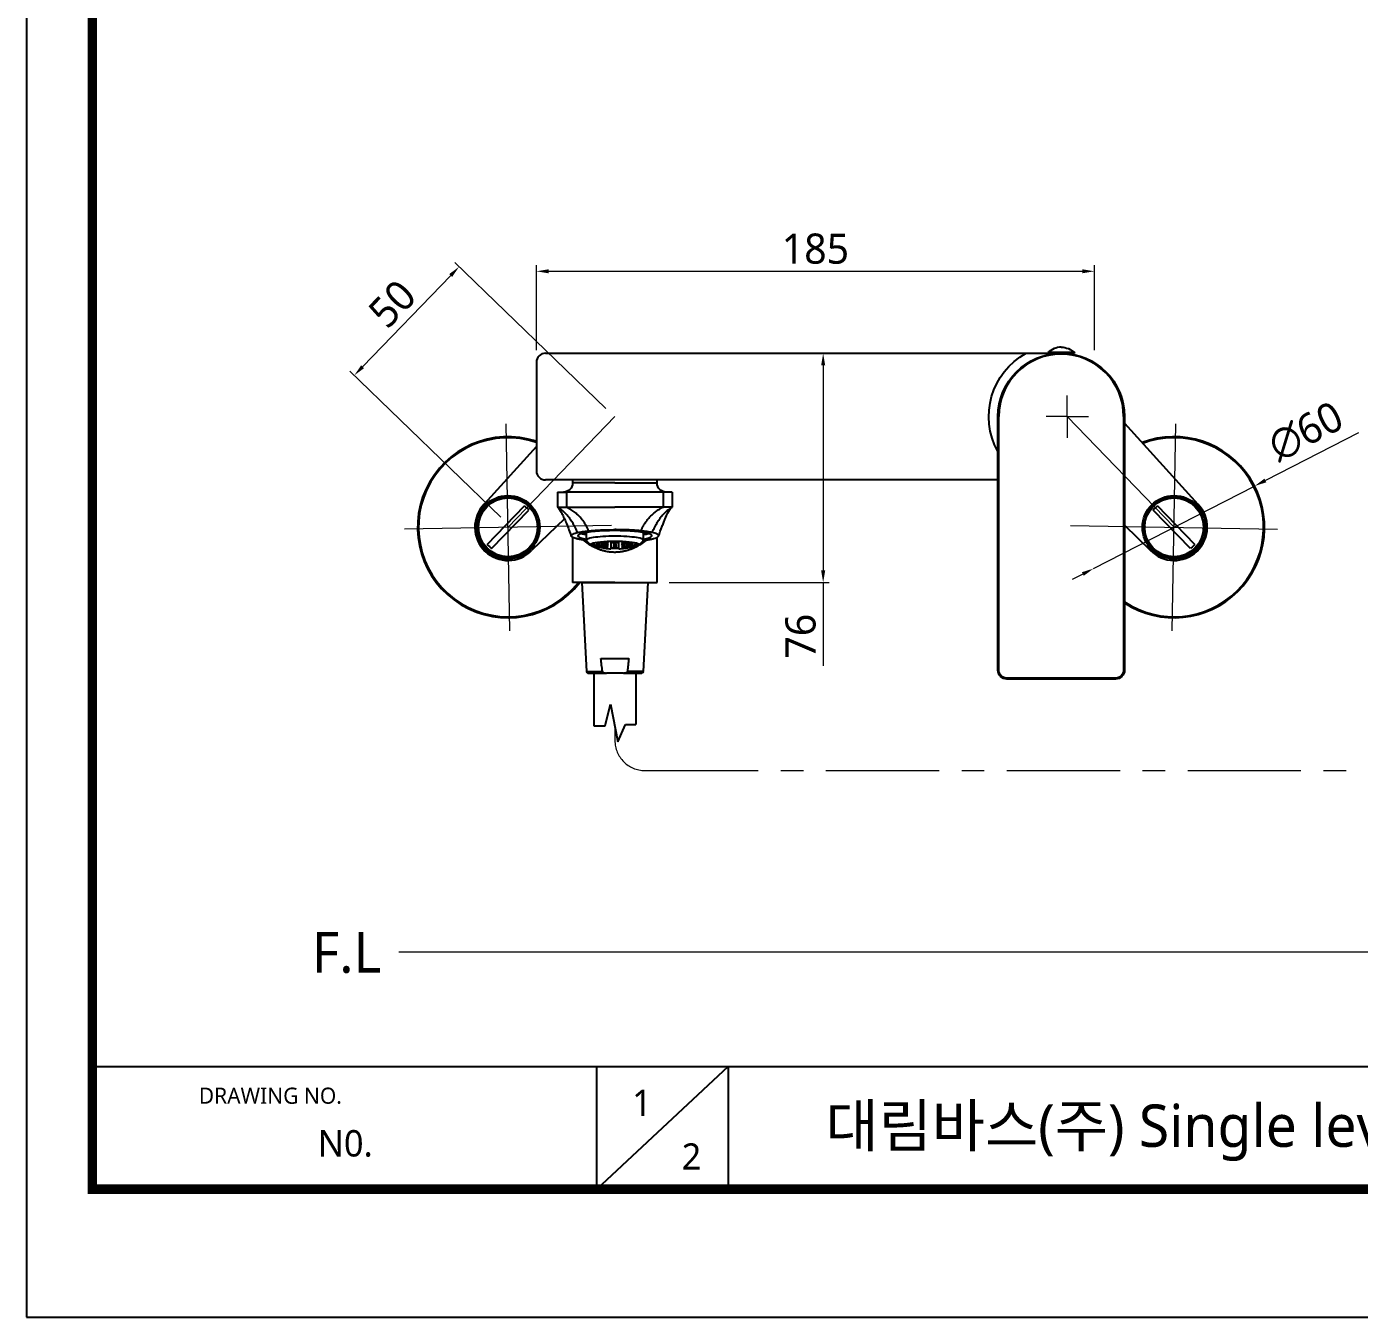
# Model space of a CAD drawing. Extents: x 0 to 1354, y 3495 to 4487.
# Drawn here: x 0 to 441.9, y 3494.8 to 3922.6 of the extents above; entities that cross this region are included whole.
import ezdxf

# ---------------------------------------------------------------- set-up
doc = ezdxf.new("R2010")
doc.units = 0
doc.header["$LTSCALE"] = 30
doc.header["$MEASUREMENT"] = 0
doc.header["$PDMODE"] = 3
doc.header["$PDSIZE"] = -10
doc.linetypes.add('CENTER', pattern=[2, 1.25, -0.25, 0.25, -0.25])
doc.linetypes.add('CENTER2', pattern=[28.575, 19.05, -3.175, 3.175, -3.175])
doc.layers.get('0').update_dxf_attribs({"linetype": 'CONTINUOUS'})
doc.layers.get('DEFPOINTS').update_dxf_attribs({"linetype": 'CONTINUOUS'})
for name, color, linetype, lineweight in [('\\M+5B3DF\\M+5B4E7\\M+5CFDF', 3, 'CONTINUOUS', 9), ('Cneter', 1, 'CENTER2', 13), ('치수선', 7, 'CONTINUOUS', 20)]:
    doc.layers.add(name, color=color, linetype=linetype, lineweight=lineweight)
doc.layers.add('BODY', color=7, linetype='CONTINUOUS')
doc.layers.add('DEF_LAYER_ASSEM_MEMBER', color=7, linetype='CONTINUOUS')
doc.styles.add('Daelim Dimension', font='NanumGothic.ttf')
doc.dimstyles.new('DEFAULT', dxfattribs={"dimscale": 2, "dimtxt": 2, "dimasz": 2, "dimexe": 0, "dimexo": 2, "dimgap": 1, "dimtad": 1, "dimdec": 1, "dimzin": 9, "dimdsep": 46, "dimtxsty": 'Daelim Dimension', "dimcen": 0.5, "dimclrd": 252, "dimclre": 252, "dimclrt": 3, "dimadec": 1, "dimazin": 0, "dimtfac": 1, "dimtdec": 1, "dimtix": 1, "dimtmove": 0, "dimatfit": 3, "dimfxl": 0, "dimtolj": 1, "dimtzin": 1, "dimlwd": 9, "dimlwe": 9, "dimarcsym": 0})

# ---------------------------------------------------------------- blocks, each defined once
blk = doc.blocks.new('*D1')
at = {"color": 5, "lineweight": 9, "ltscale": 0.5}
for p, q in [((169.04, 3815.36), (169.04, 3843.52)), ((173.04, 3841.52), (350.04, 3841.52)), ((354.04, 3815.36), (354.04, 3843.52))]:
    blk.add_line(p, q, dxfattribs=at)
at = {"color": 5, "ltscale": 0.5}
for points in [[(173.04, 3842.18), (173.04, 3840.85), (169.04, 3841.52)], [(350.04, 3842.18), (350.04, 3840.85), (354.04, 3841.52)]]:
    blk.add_solid(points, dxfattribs=at)
at = {"layer": 'DEFPOINTS', "color": 0, "ltscale": 0.5}
for p in [(354.04, 3841.52), (169.04, 3811.36), (354.04, 3811.36)]:
    blk.add_point(p, dxfattribs=at)
at = {"color": 7, "ltscale": 0.5, "insert": (261.54, 3848.96), "char_height": 10, "attachment_point": 5, "style": 'Daelim Dimension'}
blk.add_mtext('\\A1;185', dxfattribs=at)
blk = doc.blocks.new('*D38')
at = {"color": 5, "lineweight": 9, "ltscale": 0.5}
for p, q in [((441.63, 3787.99), (410.73, 3772.17)), ((353.77, 3743), (407.17, 3770.35)), ((350.21, 3741.18), (346.65, 3739.36))]:
    blk.add_line(p, q, dxfattribs=at)
at = {"color": 5, "ltscale": 0.5}
for points in [[(410.43, 3772.77), (411.04, 3771.58), (407.17, 3770.35)], [(349.9, 3741.77), (350.51, 3740.59), (353.77, 3743)]]:
    blk.add_solid(points, dxfattribs=at)
at = {"layer": 'DEFPOINTS', "color": 0, "ltscale": 0.5}
for p in [(407.17, 3770.35), (353.77, 3743)]:
    blk.add_point(p, dxfattribs=at)
at = {"color": 7, "ltscale": 0.5, "insert": (424.14, 3788.46), "char_height": 10, "attachment_point": 5, "rotation": 27.1137, "style": 'Daelim Dimension'}
blk.add_mtext('\\A1;∅60', dxfattribs=at)
blk = doc.blocks.new('*D37')
at = {"color": 5, "lineweight": 9, "ltscale": 0.5}
for p, q in [((111.4, 3809.89), (140.6, 3840.12)), ((192.04, 3796.01), (141.94, 3844.39)), ((157.28, 3760.02), (107.18, 3808.4))]:
    blk.add_line(p, q, dxfattribs=at)
at = {"color": 5, "ltscale": 0.5}
for points in [[(140.12, 3840.59), (141.08, 3839.66), (143.38, 3843)], [(110.92, 3810.35), (111.88, 3809.42), (108.62, 3807.01)]]:
    blk.add_solid(points, dxfattribs=at)
at = {"layer": 'DEFPOINTS', "color": 0, "ltscale": 0.5}
for p in [(143.38, 3843), (194.92, 3793.23), (160.16, 3757.24)]:
    blk.add_point(p, dxfattribs=at)
at = {"color": 7, "ltscale": 0.5, "insert": (121.21, 3830.75), "char_height": 10, "attachment_point": 5, "rotation": 46, "style": 'Daelim Dimension'}
blk.add_mtext('\\A1;50', dxfattribs=at)
blk = doc.blocks.new('*D40')
at = {"color": 5, "lineweight": 9, "ltscale": 0.5}
for p, q in [((255.73, 3814.36), (266.11, 3814.36)), ((264.11, 3810.36), (264.11, 3742.36)), ((213.04, 3738.36), (266.11, 3738.36)), ((264.11, 3738.36), (264.11, 3710.79))]:
    blk.add_line(p, q, dxfattribs=at)
at = {"color": 5, "ltscale": 0.5}
for points in [[(263.44, 3810.36), (264.78, 3810.36), (264.11, 3814.36)], [(263.44, 3742.36), (264.78, 3742.36), (264.11, 3738.36)]]:
    blk.add_solid(points, dxfattribs=at)
at = {"layer": 'DEFPOINTS', "color": 0, "ltscale": 0.5}
for p in [(251.73, 3814.36), (209.04, 3738.36), (264.11, 3738.36)]:
    blk.add_point(p, dxfattribs=at)
at = {"color": 7, "ltscale": 0.5, "insert": (256.66, 3720.57), "char_height": 10, "attachment_point": 5, "rotation": 90, "style": 'Daelim Dimension'}
blk.add_mtext('\\A1;76', dxfattribs=at)

msp = doc.modelspace()

# ---------------------------------------------------------------- linework, layer by layer
at = {"color": 0}
for p, q in [((172.04, 3814.36), (331.42, 3814.36)), ((347.44, 3814.55), (338.64, 3814.55)), ((338.64, 3814.55), (338.64, 3814.35)), ((342.19, 3814.35), (338.64, 3814.35)), ((347.44, 3814.35), (343.89, 3814.35)), ((347.44, 3814.55), (347.44, 3814.35)), ((169.04, 3811.36), (169.04, 3775.36)), ((322.04, 3709.36), (322.04, 3793.36)), ((322.04, 3793.36), (322.34, 3793.36)), ((322.34, 3709.36), (322.34, 3793.36)), ((363.74, 3793.36), (363.74, 3709.36)), ((364.04, 3793.36), (364.04, 3709.36)), ((322.04, 3772.36), (172.04, 3772.36)), ((181.04, 3772.36), (181.04, 3771.36)), ((195.04, 3771.36), (181.04, 3771.36)), ((195.04, 3771.36), (209.04, 3771.36)), ((209.04, 3771.36), (209.04, 3772.36)), ((176.04, 3768.36), (179.04, 3768.36)), ((176.04, 3768.36), (176.04, 3763.36)), ((211.04, 3768.36), (179.04, 3768.36)), ((179.04, 3768.36), (179.04, 3763.36)), ((214.04, 3768.36), (211.04, 3768.36)), ((211.04, 3768.36), (211.04, 3763.36)), ((214.04, 3768.36), (214.04, 3763.36)), ((179.04, 3763.36), (195.04, 3763.36)), ((211.04, 3763.36), (195.04, 3763.36)), ((181.04, 3753.43), (181.04, 3738.36)), ((185.54, 3754.94), (185.54, 3752.38)), ((185.64, 3752.19), (187.12, 3750.73)), ((190.54, 3751.81), (190.54, 3751.5)), ((191.14, 3751.81), (191.14, 3751.38)), ((193.74, 3751.99), (193.74, 3749.53)), ((194.74, 3751.86), (194.44, 3751.79)), ((194.44, 3751.79), (194.74, 3751.72)), ((195.34, 3751.86), (194.74, 3751.86)), ((194.74, 3751.86), (194.74, 3751.72)), ((194.74, 3751.72), (195.34, 3751.72)), ((195.64, 3751.79), (195.34, 3751.86)), ((195.34, 3751.86), (195.34, 3751.72)), ((195.34, 3751.72), (195.64, 3751.79)), ((196.34, 3749.53), (196.34, 3751.99)), ((198.94, 3751.81), (198.94, 3751.38)), ((199.54, 3751.81), (199.54, 3751.5)), ((202.96, 3750.73), (204.45, 3752.19)), ((204.54, 3752.38), (204.54, 3754.94)), ((209.04, 3738.36), (209.04, 3753.43)), ((189.14, 3751.64), (189.14, 3751.36)), ((189.14, 3751.25), (189.14, 3750.97)), ((189.14, 3750.88), (189.14, 3750.66)), ((189.74, 3751.56), (189.74, 3751.2)), ((189.74, 3751.09), (189.74, 3750.8)), ((189.74, 3750.72), (189.74, 3750.5)), ((190.54, 3751.37), (190.54, 3751.01)), ((190.54, 3750.9), (190.54, 3750.62)), ((190.54, 3750.53), (190.54, 3750.32)), ((190.54, 3750.25), (190.54, 3750.11)), ((191.14, 3751.24), (191.14, 3750.89)), ((191.14, 3750.78), (191.14, 3750.5)), ((191.14, 3750.41), (191.14, 3750.2)), ((191.94, 3751.67), (191.94, 3751.24)), ((191.94, 3751.11), (191.94, 3750.76)), ((191.94, 3750.65), (191.94, 3750.37)), ((191.94, 3750.28), (191.94, 3750.07)), ((191.94, 3750), (191.94, 3749.86)), ((192.54, 3751.59), (192.54, 3751.16)), ((192.54, 3751.03), (192.54, 3750.68)), ((192.54, 3750.57), (192.54, 3750.29)), ((192.54, 3750.2), (192.54, 3749.99)), ((193.74, 3751.64), (194.65, 3751.64)), ((193.74, 3749.95), (196.34, 3749.95)), ((194.65, 3751.64), (194.44, 3751.49)), ((194.44, 3751.49), (194.74, 3751.26)), ((194.74, 3751.11), (194.44, 3750.88)), ((194.44, 3750.88), (194.74, 3750.66)), ((194.74, 3750.5), (194.44, 3750.28)), ((194.44, 3750.28), (194.74, 3750.05)), ((194.74, 3751.67), (194.65, 3751.64)), ((195.34, 3751.67), (194.74, 3751.67)), ((194.74, 3751.67), (194.74, 3751.26)), ((194.74, 3751.26), (195.34, 3751.26)), ((194.74, 3751.11), (194.74, 3750.66)), ((195.34, 3751.11), (194.74, 3751.11)), ((194.74, 3750.66), (195.34, 3750.66)), ((194.74, 3750.5), (194.74, 3750.05)), ((195.34, 3750.5), (194.74, 3750.5)), ((194.74, 3750.05), (195.34, 3750.05)), ((195.04, 3749.95), (195.04, 3749.78)), ((195.43, 3751.64), (195.34, 3751.67)), ((195.34, 3751.67), (195.34, 3751.26)), ((195.34, 3751.26), (195.64, 3751.49)), ((195.64, 3750.88), (195.34, 3751.11)), ((195.34, 3751.11), (195.34, 3750.66)), ((195.34, 3750.66), (195.64, 3750.88)), ((195.34, 3750.5), (195.34, 3750.05)), ((195.64, 3750.28), (195.34, 3750.5)), ((195.34, 3750.05), (195.64, 3750.28)), ((195.43, 3751.64), (196.34, 3751.64)), ((195.43, 3751.64), (195.64, 3751.49)), ((197.54, 3751.59), (197.54, 3751.16)), ((197.54, 3749.65), (197.54, 3749.64)), ((198.14, 3751.67), (198.14, 3751.24)), ((200.34, 3751.56), (200.34, 3751.2)), ((200.94, 3751.64), (200.94, 3751.36)), ((195.04, 3738.36), (181.04, 3738.36)), ((195.04, 3738.36), (209.04, 3738.36)), ((188.04, 3708.36), (188.04, 3690.91)), ((202.04, 3708.36), (202.04, 3691.33)), ((322.04, 3709.36), (322.34, 3709.36)), ((364.04, 3709.36), (363.74, 3709.36)), ((325.04, 3706.36), (325.04, 3706.66)), ((361.04, 3706.66), (325.04, 3706.66)), ((361.04, 3706.36), (325.04, 3706.36)), ((361.04, 3706.36), (361.04, 3706.66)), ((191.86, 3690.91), (193.58, 3698.02)), ((193.58, 3698.02), (196.04, 3685.61)), ((188.04, 3690.91), (191.86, 3690.91)), ((196.04, 3685.61), (198.54, 3691.33)), ((198.54, 3691.33), (202.04, 3691.33))]:
    msp.add_line(p, q, dxfattribs=at)
at = {"color": 5}
msp.add_line((21.77, 3577.94), (1112.08, 3577.94), dxfattribs=at)
at = {"color": 5, "ltscale": 40}
for p, q in [((188.9, 3577.94), (188.9, 3537.14)), ((188.9, 3577.94), (188.9, 3537.14)), ((232.57, 3577.94), (188.9, 3537.14)), ((232.57, 3577.94), (188.9, 3537.14)), ((232.57, 3577.94), (232.57, 3537.14)), ((232.57, 3577.94), (232.57, 3537.14))]:
    msp.add_line(p, q, dxfattribs=at)
at = {"ltscale": 0.5}
msp.add_lwpolyline([(0, 3494.81), (1354.08, 3494.81), (1354.08, 4486.97), (0, 4486.97)], close=True, dxfattribs=at)
at = {"color": 5, "linetype": 'ByBlock', "lineweight": 200, "const_width": 3.12}
msp.add_lwpolyline([(21.77, 3537.29), (1332.17, 3537.29), (1332.17, 4463.93), (21.77, 4463.93)], close=True, dxfattribs=at)
at = {"color": 0}
for centre, radius, start, end in [((172.04, 3811.36), 3, 90, 180), ((343.04, 3793.36), 20.7, 0, 180), ((343.04, 3810.07), 6.28, 90, 134.498), ((172.04, 3775.36), 3, 180, 270), ((195.04, 3770.94), 21.44, 250.3164, 253.2889), ((195.04, 3770.94), 21.44, 256.3576, 257.241), ((195.04, 3770.94), 21.44, 260.1162, 261.1094), ((195.04, 3770.94), 21.44, 263.8521, 266.5245), ((195.04, 3770.94), 21.44, 273.4755, 276.1479), ((195.04, 3770.94), 21.44, 278.8906, 279.8838), ((195.04, 3770.94), 21.44, 282.759, 283.6424), ((195.04, 3770.94), 21.44, 286.7111, 289.6836)]:
    msp.add_arc(centre, radius, start, end, dxfattribs=at)
at = {"color": 0, "extrusion": (0, 0, -1)}
for centre, radius, start, end in [((-343.04, 3793.36), 24, 331.0456, 61.045), ((-343.04, 3810.07), 6.28, 90, 134.498), ((-343.04, 3793.36), 21, 90, 180), ((-178.04, 3771.36), 3, 180, 270), ((-212.04, 3771.36), 3, 270, 0), ((-325.04, 3709.36), 3, 270, 0), ((-325.04, 3709.36), 2.7, 270, 0), ((-361.04, 3709.36), 3, 180, 270), ((-361.04, 3709.36), 2.7, 180, 270)]:
    msp.add_arc(centre, radius, start, end, dxfattribs=at)
at = {"color": 0, "extrusion": (-1.22465e-16, -6.12323e-17, -1)}
msp.add_arc((-343.04, 3793.36), 21, 0, 90, dxfattribs=at)
at = {"color": 0}
for centre, major_axis, ratio, start_param, end_param in [((195.04, 3753.86), (-12.25, 0), 0.139173, 4.712389, 6.966433), ((195.04, 3755.35), (-12.25, 0), 0.139173, 0.45072, 0.683247), ((195.04, 3755.35), (-11.5, 0), 0.139173, 0.402257, 0.598688), ((195.04, 3755.35), (-11.5, 0), 0.139173, 0.402222, 0.598621), ((195.04, 3755.35), (10.75, 0), 0.139173, 3.49498, 3.628631), ((195.04, 3752.38), (-9.5, 0), 0.139173, 4.712389, 6.424165), ((195.04, 3750.89), (8, 0), 0.139173, 1.570796, 4.12874), ((193.87, 3770.84), (1.71, -21.33), 0.495134, 5.776718, 5.806361), ((194.77, 3770.92), (-1.72, 21.37), 0.495134, 2.635807, 2.665387), ((195.04, 3753.86), (-12.25, 0), 0.139173, 2.458345, 4.712389), ((195.04, 3752.38), (-9.5, 0), 0.139173, 3.000613, 4.712389), ((195.04, 3750.89), (-8, 0), 0.139173, 2.162054, 4.712389), ((195.32, 3770.92), (-1.72, -21.37), 0.495134, 0.476205, 0.505786), ((196.22, 3770.84), (1.71, 21.33), 0.495134, 3.618417, 3.64806), ((195.04, 3771.6), (-20.92, 0), 0.990268, 1.826951, 1.856721), ((195.04, 3755.35), (10.75, 0), 0.139173, 5.796147, 5.929798), ((195.04, 3755.35), (11.5, 0), 0.139173, 5.684565, 5.880963), ((195.04, 3755.35), (12.25, 0), 0.139173, 5.599938, 5.832465), ((195.04, 3751.14), (-7.75, 0), 0.139173, 6.254975, 6.654178), ((189.34, 3771.4), (-1.63, -20.34), 0.495134, 6.256784, 6.286625), ((189.95, 3771.35), (-1.65, -20.56), 0.495134, 6.198544, 6.228431), ((195.04, 3771.21), (-21.36, 0), 0.990268, 1.221979, 1.251715), ((195.04, 3771.01), (-21.44, 0), 0.990268, 1.223332, 1.252944), ((195.04, 3770.82), (-21.43, 0), 0.990268, 1.223133, 1.252763), ((190.85, 3770.6), (-1.67, 20.82), 0.495134, 2.73841, 2.767893), ((190.24, 3770.55), (-1.66, 20.65), 0.495134, 2.796233, 2.82562), ((189.64, 3770.5), (-1.64, 20.45), 0.495134, 2.85425, 2.88368), ((192.21, 3770.71), (1.7, -21.13), 0.495134, 5.798801, 5.828516), ((189.18, 3771.41), (-1.63, -20.28), 0.495134, 0.127695, 0.157188), ((191.6, 3770.66), (1.69, -21.01), 0.495134, 5.857038, 5.886429), ((189.79, 3771.36), (-1.65, -20.5), 0.495134, 0.068977, 0.098238), ((191, 3770.61), (1.68, -20.86), 0.495134, 5.914777, 5.943987), ((190.39, 3771.31), (-1.66, -20.69), 0.495134, 0.011004, 0.040171), ((191, 3771.26), (-1.68, -20.86), 0.495134, 6.236537, 6.265747), ((191.6, 3771.22), (-1.69, -21.01), 0.495134, 6.178799, 6.208189), ((195.04, 3771.45), (21.13, 0), 0.990268, 4.429352, 4.458807), ((195.04, 3771.4), (-21.19, 0), 0.990268, 1.288578, 1.317945), ((195.04, 3771.26), (21.32, 0), 0.990268, 4.432032, 4.461196), ((195.04, 3771.21), (-21.36, 0), 0.990268, 1.290918, 1.32003), ((195.04, 3771.06), (21.43, 0), 0.990268, 4.433423, 4.462436), ((195.04, 3771.01), (-21.44, 0), 0.990268, 1.291988, 1.320983), ((195.04, 3770.82), (-21.43, 0), 0.990268, 1.29183, 1.320843), ((195.04, 3770.62), (-21.32, 0), 0.990268, 1.29044, 1.319603), ((193.11, 3770.78), (-1.71, 21.26), 0.495134, 2.65932, 2.68883), ((189.47, 3771.39), (1.64, 20.39), 0.495134, 3.32874, 3.358094), ((192.5, 3770.73), (-1.7, 21.18), 0.495134, 2.717612, 2.746752), ((190.08, 3771.34), (1.66, 20.6), 0.495134, 3.269796, 3.298837), ((191.9, 3770.69), (-1.69, 21.07), 0.495134, 2.775227, 2.804143), ((190.69, 3771.29), (1.67, 20.78), 0.495134, 3.211801, 3.240668), ((191.29, 3770.64), (-1.68, 20.94), 0.495134, 2.832571, 2.861397), ((190.69, 3770.59), (-1.67, 20.78), 0.495134, 2.890041, 2.918908), ((190.08, 3770.54), (-1.66, 20.6), 0.495134, 2.948036, 2.977077), ((189.62, 3771.37), (-1.64, -20.45), 0.495134, 0.22124, 0.250575), ((193.26, 3770.8), (1.71, -21.28), 0.495134, 5.835555, 5.864739), ((190.23, 3771.33), (-1.66, -20.65), 0.495134, 0.162081, 0.191054), ((192.65, 3770.75), (1.7, -21.2), 0.495134, 5.893436, 5.922311), ((190.84, 3771.28), (-1.67, -20.82), 0.495134, 0.103993, 0.132746), ((192.05, 3770.7), (1.7, -21.1), 0.495134, 5.950777, 5.979482), ((191.44, 3771.23), (-1.68, -20.97), 0.495134, 0.04655, 0.075215), ((191.44, 3770.65), (1.68, -20.97), 0.495134, 6.007975, 6.03664), ((192.05, 3771.18), (-1.7, -21.1), 0.495134, 6.272538, 6.301242), ((192.65, 3771.13), (-1.7, -21.2), 0.495134, 6.215196, 6.244072), ((195.04, 3771.65), (20.83, 0), 0.990268, 4.49468, 4.524084), ((195.04, 3771.6), (-20.92, 0), 0.990268, 1.353982, 1.383262), ((195.04, 3771.45), (21.13, 0), 0.990268, 4.497739, 4.52672), ((195.04, 3771.4), (-21.19, 0), 0.990268, 1.356761, 1.385656), ((195.04, 3771.26), (21.32, 0), 0.990268, 4.499749, 4.528451), ((195.04, 3771.21), (-21.36, 0), 0.990268, 1.358515, 1.387168), ((195.04, 3771.06), (21.43, 0), 0.990268, 4.500792, 4.52935), ((195.04, 3771.01), (-21.44, 0), 0.990268, 1.359317, 1.387859), ((195.04, 3770.82), (-21.43, 0), 0.990268, 1.359199, 1.387757), ((195.04, 3770.62), (-21.32, 0), 0.990268, 1.358156, 1.386859), ((189.92, 3771.35), (1.65, 20.55), 0.495134, 3.421606, 3.450979), ((194.16, 3770.87), (-1.72, 21.35), 0.495134, 2.694991, 2.724065), ((190.52, 3771.3), (1.67, 20.73), 0.495134, 3.361994, 3.39092), ((193.55, 3770.82), (-1.71, 21.31), 0.495134, 2.753031, 2.781753), ((191.13, 3771.25), (1.68, 20.9), 0.495134, 3.303659, 3.332285), ((192.95, 3770.77), (-1.71, 21.24), 0.495134, 2.810353, 2.83886), ((191.74, 3771.2), (1.69, 21.03), 0.495134, 3.246165, 3.274625), ((192.34, 3770.72), (-1.7, 21.15), 0.495134, 2.867351, 2.895771), ((191.74, 3770.67), (-1.69, 21.03), 0.495134, 2.924405, 2.952865), ((191.13, 3770.62), (-1.68, 20.9), 0.495134, 2.981899, 3.010525), ((190.07, 3771.34), (-1.65, -20.59), 0.495134, 0.313928, 0.343383), ((194.92, 3770.93), (1.72, -21.38), 0.495134, 5.81191, 5.841161), ((190.67, 3771.29), (-1.67, -20.78), 0.495134, 0.253963, 0.282919), ((194.31, 3770.88), (1.72, -21.36), 0.495134, 5.870572, 5.899381), ((191.28, 3771.24), (-1.68, -20.93), 0.495134, 0.195405, 0.224012), ((193.7, 3770.83), (1.71, -21.32), 0.495134, 5.928237, 5.95675), ((191.89, 3771.19), (-1.69, -21.06), 0.495134, 0.137806, 0.166201), ((193.1, 3770.78), (1.71, -21.26), 0.495134, 5.985314, 6.013662), ((192.49, 3771.14), (-1.7, -21.17), 0.495134, 0.080762, 0.109071), ((192.49, 3770.73), (1.7, -21.17), 0.495134, 6.042187, 6.070496), ((193.1, 3771.1), (-1.71, -21.26), 0.495134, 0.023889, 0.052237), ((193.7, 3771.05), (-1.71, -21.32), 0.495134, 6.249997, 6.27851), ((191.28, 3770.64), (1.68, -20.93), 0.495134, 6.15683, 6.185437), ((195.04, 3771.79), (-20.55, 0), 0.990268, 1.419387, 1.448856), ((195.04, 3771.65), (20.83, 0), 0.990268, 4.563039, 4.592103), ((195.04, 3771.6), (-20.92, 0), 0.990268, 1.422055, 1.450999), ((195.04, 3771.45), (21.13, 0), 0.990268, 4.56512, 4.593775), ((195.04, 3771.4), (-21.19, 0), 0.990268, 1.423946, 1.452518), ((195.04, 3771.26), (21.32, 0), 0.990268, 4.566488, 4.594874), ((195.04, 3771.21), (-21.36, 0), 0.990268, 1.42514, 1.453477), ((195.04, 3771.06), (21.43, 0), 0.990268, 4.567198, 4.595444), ((195.04, 3771.01), (-21.44, 0), 0.990268, 1.425686, 1.453916), ((195.04, 3770.82), (-21.43, 0), 0.990268, 1.425605, 1.453851), ((195.04, 3770.62), (-21.32, 0), 0.990268, 1.424895, 1.453281), ((195.04, 3770.48), (21.19, 0), 0.990268, 4.565538, 4.594111), ((195.82, 3771), (-1.72, 21.36), 0.495134, 2.670045, 2.699323), ((190.97, 3771.27), (1.68, 20.85), 0.495134, 3.453595, 3.482672), ((195.21, 3770.95), (-1.72, 21.37), 0.495134, 2.729168, 2.757955), ((191.57, 3771.22), (1.69, 21), 0.495134, 3.394562, 3.423205), ((194.6, 3770.9), (-1.72, 21.37), 0.495134, 2.7871, 2.815545), ((192.18, 3771.17), (1.7, 21.12), 0.495134, 3.33669, 3.365042), ((194, 3770.85), (-1.71, 21.34), 0.495134, 2.844261, 2.872497), ((192.79, 3771.12), (1.7, 21.22), 0.495134, 3.279565, 3.307755), ((193.39, 3770.81), (-1.71, 21.29), 0.495134, 2.901039, 2.929191), ((192.79, 3770.76), (-1.7, 21.22), 0.495134, 2.957805, 2.985995), ((192.18, 3770.71), (-1.7, 21.12), 0.495134, 3.01493, 3.043282), ((194.6, 3770.97), (1.72, 21.37), 0.495134, 3.10886, 3.137305), ((195.04, 3750.89), (8, 0), 0.139173, 4.549124, 4.712389), ((195.04, 3750.89), (-8, 0), 0.139173, 1.570796, 1.734061), ((194.27, 3771), (-1.72, -21.36), 0.495134, 0.44227, 0.471548), ((199.12, 3771.27), (1.68, -20.85), 0.495134, 5.942106, 5.971183), ((194.87, 3770.95), (-1.72, -21.37), 0.495134, 0.383638, 0.412425), ((195.48, 3770.9), (-1.72, -21.37), 0.495134, 0.326048, 0.354492), ((196.09, 3770.85), (-1.71, -21.34), 0.495134, 0.269096, 0.297331), ((196.69, 3770.81), (-1.71, -21.29), 0.495134, 0.212402, 0.240554), ((197.3, 3770.76), (-1.7, -21.22), 0.495134, 0.155598, 0.183788), ((197.9, 3770.71), (-1.7, -21.12), 0.495134, 0.098311, 0.126662), ((195.48, 3770.97), (1.72, -21.37), 0.495134, 0.004288, 0.032732), ((195.04, 3771.79), (-20.55, 0), 0.990268, 1.692737, 1.722206), ((195.04, 3771.65), (20.83, 0), 0.990268, 4.832675, 4.861739), ((195.04, 3771.6), (-20.92, 0), 0.990268, 1.690593, 1.719537), ((195.04, 3771.4), (-21.19, 0), 0.990268, 1.689075, 1.717647), ((195.04, 3771.21), (-21.36, 0), 0.990268, 1.688115, 1.716453), ((195.04, 3771.01), (-21.44, 0), 0.990268, 1.687677, 1.715907), ((195.04, 3770.82), (-21.43, 0), 0.990268, 1.687741, 1.715987), ((195.04, 3770.62), (-21.32, 0), 0.990268, 1.688312, 1.716697), ((200.02, 3771.34), (-1.65, 20.59), 0.495134, 2.79821, 2.827665), ((195.17, 3770.93), (1.72, 21.38), 0.495134, 3.583617, 3.612868), ((199.41, 3771.29), (-1.67, 20.78), 0.495134, 2.858674, 2.887629), ((198.8, 3771.24), (-1.68, 20.93), 0.495134, 2.917581, 2.946188), ((198.2, 3771.19), (-1.69, 21.06), 0.495134, 2.975392, 3.003786), ((197.59, 3771.14), (-1.7, 21.17), 0.495134, 3.032522, 3.060831), ((196.99, 3771.1), (-1.71, 21.26), 0.495134, 3.089356, 3.117704), ((196.38, 3771.05), (-1.71, 21.32), 0.495134, 3.146268, 3.174781), ((200.17, 3771.35), (1.65, -20.55), 0.495134, 5.973799, 6.003172), ((195.92, 3770.87), (-1.72, -21.35), 0.495134, 0.417527, 0.446602), ((196.53, 3770.82), (-1.71, -21.31), 0.495134, 0.35984, 0.388561), ((197.14, 3770.77), (-1.71, -21.24), 0.495134, 0.302733, 0.331239), ((197.74, 3770.72), (-1.7, -21.15), 0.495134, 0.245821, 0.274242), ((198.35, 3770.67), (-1.69, -21.03), 0.495134, 0.188728, 0.217187), ((198.95, 3770.62), (-1.68, -20.9), 0.495134, 0.131068, 0.159694), ((196.53, 3771.06), (1.71, -21.31), 0.495134, 0.03808, 0.066801), ((195.04, 3771.65), (20.83, 0), 0.990268, 4.900694, 4.930098), ((195.04, 3771.6), (-20.92, 0), 0.990268, 1.75833, 1.78761), ((195.04, 3771.4), (-21.19, 0), 0.990268, 1.755936, 1.784832), ((195.04, 3771.21), (-21.36, 0), 0.990268, 1.754425, 1.783077), ((195.04, 3771.01), (-21.44, 0), 0.990268, 1.753734, 1.782275), ((195.04, 3770.82), (-21.43, 0), 0.990268, 1.753835, 1.782393), ((195.04, 3770.62), (-21.32, 0), 0.990268, 1.754734, 1.783436), ((195.04, 3770.48), (21.19, 0), 0.990268, 4.897529, 4.926424), ((200.46, 3771.37), (-1.64, 20.45), 0.495134, 2.891017, 2.920353), ((199.85, 3771.33), (-1.66, 20.65), 0.495134, 2.950538, 2.979512), ((199.25, 3771.28), (-1.67, 20.82), 0.495134, 3.008847, 3.037599), ((198.64, 3771.23), (-1.68, 20.97), 0.495134, 3.066378, 3.095042), ((198.04, 3771.18), (-1.7, 21.1), 0.495134, 3.123536, 3.15224), ((197.43, 3771.13), (-1.7, 21.2), 0.495134, 3.180706, 3.209582), ((196.97, 3770.78), (-1.71, -21.26), 0.495134, 0.452763, 0.482272), ((200.61, 3771.39), (1.64, -20.39), 0.495134, 6.066683, 6.096038), ((197.58, 3770.73), (-1.7, -21.18), 0.495134, 0.39484, 0.423981), ((198.19, 3770.69), (-1.69, -21.07), 0.495134, 0.33745, 0.366366), ((198.79, 3770.64), (-1.68, -20.94), 0.495134, 0.280195, 0.309021), ((199.4, 3770.59), (-1.67, -20.78), 0.495134, 0.222684, 0.251552), ((200, 3770.54), (-1.66, -20.6), 0.495134, 0.164516, 0.193557), ((197.58, 3771.14), (1.7, -21.18), 0.495134, 0.07308, 0.102221), ((195.04, 3771.45), (21.13, 0), 0.990268, 4.965971, 4.995426), ((195.04, 3771.4), (-21.19, 0), 0.990268, 1.823648, 1.853014), ((195.04, 3771.21), (-21.36, 0), 0.990268, 1.821563, 1.850674), ((195.04, 3771.01), (-21.44, 0), 0.990268, 1.820609, 1.849605), ((195.04, 3770.82), (-21.43, 0), 0.990268, 1.82075, 1.849762), ((195.04, 3770.62), (-21.32, 0), 0.990268, 1.821989, 1.851153), ((200.9, 3771.41), (-1.63, 20.28), 0.495134, 2.984405, 3.013898), ((200.3, 3771.36), (-1.65, 20.5), 0.495134, 3.043355, 3.072615), ((199.69, 3771.31), (-1.66, 20.69), 0.495134, 3.101421, 3.130589), ((199.09, 3771.26), (-1.68, 20.86), 0.495134, 3.159031, 3.188241), ((198.48, 3771.22), (-1.69, 21.01), 0.495134, 3.216589, 3.245979), ((199.24, 3770.6), (-1.67, -20.82), 0.495134, 0.3737, 0.403182), ((199.84, 3770.55), (-1.66, -20.65), 0.495134, 0.315973, 0.34536), ((200.45, 3770.5), (-1.64, -20.45), 0.495134, 0.257912, 0.287343), ((195.04, 3771.21), (-21.36, 0), 0.990268, 1.889878, 1.919614), ((195.04, 3771.01), (-21.44, 0), 0.990268, 1.888648, 1.91826), ((195.04, 3770.82), (-21.43, 0), 0.990268, 1.888829, 1.91846), ((195.04, 3751.14), (-7.75, 0), 0.139173, 2.7706, 3.169803), ((200.74, 3771.4), (-1.63, 20.34), 0.495134, 3.138153, 3.167994), ((200.14, 3771.35), (-1.65, 20.56), 0.495134, 3.196347, 3.226234)]:
    msp.add_ellipse(centre, major_axis=major_axis, ratio=ratio, start_param=start_param, end_param=end_param, dxfattribs=at)
for points, degree, knots in [([(331.42, 3814.36), (332.44, 3814.36), (333.43, 3814.36), (335.4, 3814.36), (336.38, 3814.36), (337.79, 3814.36), (338.22, 3814.36), (338.66, 3814.36)], 3, [0, 0, 0, 0, 0.407021, 0.407021, 0.814042, 0.814042, 1, 1, 1, 1]), ([(176.04, 3763.36), (176.17, 3763.26), (176.54, 3762.78), (177.24, 3761.64), (177.82, 3760.51), (178.36, 3759.42), (179.36, 3757.08), (180.1, 3755.11), (180.59, 3753.68)], 3, [0, 0, 0, 0, 0.234835, 0.424153, 0.501724, 0.570727, 0.700981, 1, 1, 1, 1]), ([(182.72, 3754.93), (182.63, 3755.11), (182.46, 3755.47), (182.2, 3755.99), (181.97, 3756.45), (181.75, 3756.88), (181.54, 3757.26), (181.17, 3757.93), (180.63, 3758.82), (179.86, 3759.93), (179.04, 3760.92), (178.28, 3761.67), (177.64, 3762.23), (177.12, 3762.64), (176.58, 3763.02), (176.22, 3763.25), (176.04, 3763.36)], 3, [0, 0, 0, 0, 0.049431, 0.095017, 0.136978, 0.175509, 0.210778, 0.242926, 0.363936, 0.474364, 0.596137, 0.717082, 0.784995, 0.854624, 0.926229, 1, 1, 1, 1]), ([(176.08, 3763.36), (176.09, 3763.36), (176.11, 3763.36), (176.14, 3763.36), (176.18, 3763.36), (176.21, 3763.36), (176.23, 3763.36), (176.25, 3763.36), (176.26, 3763.36), (176.31, 3763.36), (176.39, 3763.36), (176.54, 3763.36), (176.66, 3763.36), (176.74, 3763.36), (176.75, 3763.36), (176.78, 3763.36), (176.8, 3763.36), (176.85, 3763.36), (176.88, 3763.36), (176.99, 3763.36), (177.13, 3763.36), (177.29, 3763.36), (177.41, 3763.36), (177.45, 3763.36), (177.54, 3763.36), (177.58, 3763.36), (177.71, 3763.36), (177.89, 3763.36), (178.16, 3763.36), (178.36, 3763.36), (178.5, 3763.36), (178.55, 3763.36), (178.65, 3763.36), (178.7, 3763.36), (178.84, 3763.36), (178.94, 3763.36), (179.04, 3763.36)], 3, [0, 0, 0, 0, 0.019934, 0.089938, 0.089938, 0.124941, 0.142442, 0.142442, 0.159943, 0.159943, 0.229948, 0.299953, 0.369957, 0.369957, 0.387459, 0.387459, 0.40496, 0.40496, 0.439962, 0.439962, 0.509967, 0.579972, 0.579972, 0.614974, 0.614974, 0.649976, 0.649976, 0.719981, 0.789986, 0.859991, 0.859991, 0.894993, 0.894993, 0.929995, 0.929995, 1, 1, 1, 1]), ([(186.37, 3755.48), (186.33, 3755.58), (186.24, 3755.79), (186.1, 3756.1), (185.95, 3756.41), (185.8, 3756.71), (185.64, 3757.01), (185.48, 3757.3), (185.31, 3757.59), (185.05, 3758), (184.5, 3758.84), (183.79, 3759.73), (183.01, 3760.54), (182.45, 3761.06), (181.85, 3761.57), (181.21, 3762.05), (180.53, 3762.51), (179.8, 3762.95), (179.3, 3763.22), (179.04, 3763.36)], 3, [0, 0, 0, 0, 0.028408, 0.056974, 0.085675, 0.114495, 0.143418, 0.172435, 0.201539, 0.230728, 0.299995, 0.467809, 0.537453, 0.608453, 0.681196, 0.75614, 0.833826, 0.914876, 1, 1, 1, 1]), ([(203.71, 3755.48), (203.76, 3755.58), (203.85, 3755.79), (203.99, 3756.1), (204.13, 3756.4), (204.28, 3756.71), (204.44, 3757), (204.6, 3757.3), (204.77, 3757.59), (205.12, 3758.16), (205.69, 3758.99), (206.54, 3760.01), (207.49, 3760.95), (208.36, 3761.67), (209.11, 3762.21), (209.72, 3762.61), (210.36, 3763), (210.81, 3763.24), (211.04, 3763.36)], 3, [0, 0, 0, 0, 0.0282, 0.056644, 0.085299, 0.114134, 0.14312, 0.17223, 0.201439, 0.230725, 0.348345, 0.467844, 0.589895, 0.718362, 0.783756, 0.852293, 0.924262, 1, 1, 1, 1]), ([(207.36, 3754.93), (207.43, 3755.06), (207.59, 3755.4), (207.88, 3755.99), (208.27, 3756.76), (208.79, 3757.73), (209.44, 3758.81), (210.16, 3759.84), (210.99, 3760.85), (211.74, 3761.61), (212.43, 3762.22), (212.79, 3762.5), (212.99, 3762.65), (213.02, 3762.67)], 3, [0, 0, 0, 0, 0.041418, 0.102902, 0.183384, 0.281801, 0.41632, 0.550287, 0.66245, 0.831845, 0.908211, 0.988035, 1, 1, 1, 1]), ([(209.49, 3753.68), (209.89, 3754.81), (210.47, 3756.34), (211.29, 3758.39), (212.02, 3760.09), (212.62, 3761.71), (213.52, 3762.88), (214.04, 3763.36)], 3, [0, 0, 0, 0, 0.22945, 0.324407, 0.42158, 0.667752, 1, 1, 1, 1]), ([(214, 3763.36), (213.99, 3763.36), (213.97, 3763.36), (213.94, 3763.36), (213.9, 3763.36), (213.88, 3763.36), (213.85, 3763.36), (213.83, 3763.36), (213.82, 3763.36), (213.78, 3763.36), (213.69, 3763.36), (213.54, 3763.36), (213.43, 3763.36), (213.35, 3763.36), (213.33, 3763.36), (213.3, 3763.36), (213.28, 3763.36), (213.23, 3763.36), (213.2, 3763.36), (213.1, 3763.36), (212.95, 3763.36), (212.79, 3763.36), (212.67, 3763.36), (212.63, 3763.36), (212.55, 3763.36), (212.5, 3763.36), (212.37, 3763.36), (212.19, 3763.36), (211.92, 3763.36), (211.73, 3763.36), (211.58, 3763.36), (211.53, 3763.36), (211.44, 3763.36), (211.39, 3763.36), (211.24, 3763.36), (211.14, 3763.36), (211.04, 3763.36)], 3, [0, 0, 0, 0, 0.019951, 0.089954, 0.089954, 0.124956, 0.142457, 0.142457, 0.159958, 0.159958, 0.229961, 0.299965, 0.369968, 0.369968, 0.387469, 0.387469, 0.40497, 0.40497, 0.439972, 0.439972, 0.509975, 0.579979, 0.579979, 0.614981, 0.614981, 0.649982, 0.649982, 0.719986, 0.789989, 0.859993, 0.859993, 0.894995, 0.894995, 0.929996, 0.929996, 1, 1, 1, 1]), ([(213.02, 3762.67), (213.17, 3762.78), (213.51, 3763.03), (213.85, 3763.24), (214.04, 3763.36)], 3, [0, 0, 0, 0, 0.448746, 1, 1, 1, 1]), ([(182.12, 3752.95), (181.55, 3753.1), (181.14, 3753.26), (180.74, 3753.52), (180.65, 3753.6), (180.54, 3753.78), (180.53, 3753.86), (180.58, 3754.03), (180.65, 3754.12), (180.81, 3754.25), (180.87, 3754.29), (181.01, 3754.37), (181.1, 3754.42), (181.55, 3754.62), (182.06, 3754.78), (182.72, 3754.93)], 3, [0, 0, 0, 0, 0.25, 0.25, 0.375, 0.375, 0.5, 0.5, 0.625, 0.625, 0.6875, 0.6875, 0.75, 0.75, 1, 1, 1, 1]), ([(185.56, 3752.34), (184.94, 3752.41), (184.14, 3752.52), (183.42, 3752.64), (182.79, 3752.77), (182.26, 3752.91), (182.12, 3752.95)], 5, [0, 0, 0, 0, 0, 0, 0.734533, 1, 1, 1, 1, 1, 1]), ([(182.72, 3754.93), (183.2, 3755.03), (183.75, 3755.13), (184.97, 3755.32), (185.64, 3755.4), (186.37, 3755.48)], 3, [0, 0, 0, 0, 0.5, 0.5, 1, 1, 1, 1]), ([(195.04, 3748.36), (194.93, 3748.36), (194.71, 3748.36), (194.38, 3748.38), (194.05, 3748.39), (193.72, 3748.42), (193.39, 3748.45), (192.84, 3748.52), (192.05, 3748.66), (191.05, 3748.9), (190.04, 3749.22), (189.04, 3749.61), (188.03, 3750.09), (187.04, 3750.64), (186.06, 3751.26), (185.28, 3751.82), (184.74, 3752.25), (184.5, 3752.45), (184.4, 3752.53)], 3, [0, 0, 0, 0, 0.025471, 0.050994, 0.076582, 0.102249, 0.128006, 0.153867, 0.23324, 0.314831, 0.400222, 0.489968, 0.583472, 0.685339, 0.791575, 0.903056, 0.9604, 1, 1, 1, 1]), ([(186.37, 3755.48), (186.79, 3755.52), (187.76, 3755.61), (189.37, 3755.74), (191.17, 3755.82), (193.04, 3755.87), (194.38, 3755.88), (195.04, 3755.88)], 5, [0, 0, 0, 0, 0, 0, 0.292163, 0.646081, 1, 1, 1, 1, 1, 1]), ([(203.71, 3755.48), (203.29, 3755.52), (202.33, 3755.61), (200.71, 3755.74), (198.92, 3755.82), (197.04, 3755.87), (195.71, 3755.88), (195.04, 3755.88)], 5, [0, 0, 0, 0, 0, 0, 0.292163, 0.646081, 1, 1, 1, 1, 1, 1]), ([(205.69, 3752.54), (205.64, 3752.49), (205.45, 3752.33), (205.1, 3752.06), (204.66, 3751.72), (204.2, 3751.39), (203.73, 3751.08), (203.39, 3750.86), (203.21, 3750.75), (203.19, 3750.74)], 3, [0, 0, 0, 0, 0.0675, 0.248481, 0.429463, 0.610444, 0.791425, 0.972406, 1, 1, 1, 1]), ([(207.36, 3754.93), (206.88, 3755.03), (206.34, 3755.13), (205.11, 3755.32), (204.44, 3755.4), (203.71, 3755.48)], 3, [0, 0, 0, 0, 0.5, 0.5, 1, 1, 1, 1]), ([(204.37, 3754.41), (204.64, 3754.47), (204.89, 3754.52), (205.25, 3754.62), (205.39, 3754.66), (205.51, 3754.7)], 3, [0, 0, 0, 0, 0.601549, 0.601549, 1, 1, 1, 1]), ([(204.64, 3752.35), (205.23, 3752.42), (206, 3752.53), (206.69, 3752.65), (207.3, 3752.78), (207.83, 3752.91), (207.96, 3752.95)], 5, [0, 0, 0, 0, 0, 0, 0.727273, 1, 1, 1, 1, 1, 1]), ([(207.96, 3752.95), (208.53, 3753.1), (208.94, 3753.26), (209.34, 3753.52), (209.43, 3753.6), (209.54, 3753.78), (209.55, 3753.86), (209.5, 3754.03), (209.44, 3754.12), (209.28, 3754.25), (209.21, 3754.29), (209.07, 3754.37), (208.99, 3754.42), (208.53, 3754.62), (208.02, 3754.78), (207.36, 3754.93)], 3, [0, 0, 0, 0, 0.25, 0.25, 0.375, 0.375, 0.5, 0.5, 0.625, 0.625, 0.6875, 0.6875, 0.75, 0.75, 1, 1, 1, 1]), ([(202.9, 3750.57), (202.86, 3750.54), (202.66, 3750.43), (202.3, 3750.23), (201.81, 3749.98), (201.32, 3749.75), (200.84, 3749.54), (200.35, 3749.34), (199.86, 3749.17), (199.37, 3749.01), (198.89, 3748.87), (198.41, 3748.75), (197.92, 3748.65), (197.44, 3748.56), (196.96, 3748.49), (196.48, 3748.43), (196, 3748.39), (195.52, 3748.37), (195.2, 3748.36), (195.04, 3748.36)], 3, [0, 0, 0, 0, 0.015536, 0.077065, 0.138594, 0.200123, 0.261652, 0.323181, 0.38471, 0.446239, 0.507768, 0.569297, 0.630826, 0.692355, 0.753884, 0.815413, 0.876942, 0.938471, 1, 1, 1, 1])]:
    msp.add_open_spline(points, degree=degree, knots=knots, dxfattribs=at)
for points, degree in [([(339.6, 3814.35), (339.61, 3814.23), (339.61, 3814.12), (339.62, 3814.01)], 3), ([(176.04, 3763.4), (176.98, 3762.72)], 1), ([(176.98, 3762.72), (177.18, 3762.58)], 1), ([(212.9, 3762.58), (214.04, 3763.4)], 1)]:
    msp.add_open_spline(points, degree=degree, dxfattribs=at)
at = {"layer": '\\M+5B3DF\\M+5B4E7\\M+5CFDF', "color": 0, "lineweight": -3}
for p, q in [((184.04, 3738.36), (206.04, 3738.36)), ((184.04, 3738.36), (185.59, 3708.84)), ((204.49, 3708.84), (206.04, 3738.36)), ((190.41, 3713.16), (199.67, 3713.16)), ((185.59, 3708.84), (190.91, 3708.84)), ((186.09, 3708.36), (192.23, 3708.36)), ((197.85, 3708.36), (192.23, 3708.36)), ((197.85, 3708.36), (203.99, 3708.36)), ((204.49, 3708.84), (199.18, 3708.84))]:
    msp.add_line(p, q, dxfattribs=at)
for centre, start, end in [((186.09, 3708.86), 183, 270), ((203.99, 3708.86), 270, 357)]:
    msp.add_arc(centre, 0.5, start, end, dxfattribs=at)
for points, knots in [([(190.91, 3708.84), (190.82, 3709.56), (190.74, 3710.28), (190.57, 3711.72), (190.49, 3712.44), (190.41, 3713.16)], [0, 0, 0, 0, 0.5, 0.5, 1, 1, 1, 1]), ([(199.67, 3713.16), (199.59, 3712.44), (199.51, 3711.72), (199.35, 3710.28), (199.26, 3709.56), (199.18, 3708.84)], [0, 0, 0, 0, 0.5, 0.5, 1, 1, 1, 1]), ([(190.91, 3708.84), (190.91, 3708.77), (190.95, 3708.72), (191.03, 3708.63), (191.09, 3708.59), (191.25, 3708.5), (191.37, 3708.46), (191.73, 3708.38), (191.98, 3708.36), (192.23, 3708.36)], [0, 0, 0, 0, 0.125, 0.125, 0.25, 0.25, 0.5, 0.5, 1, 1, 1, 1]), ([(197.85, 3708.36), (198.1, 3708.36), (198.35, 3708.38), (198.71, 3708.46), (198.83, 3708.5), (199, 3708.59), (199.05, 3708.63), (199.13, 3708.72), (199.17, 3708.77), (199.18, 3708.84)], [0, 0, 0, 0, 0.5, 0.5, 0.75, 0.75, 0.875, 0.875, 1, 1, 1, 1])]:
    msp.add_open_spline(points, degree=3, knots=knots, dxfattribs=at)
at = {"layer": 'BODY', "color": 1, "linetype": 'CENTER', "lineweight": 5}
for p, q in [((195.04, 3690.67), (195.04, 3686.03)), ((205.04, 3676.03), (453.17, 3676.03))]:
    msp.add_line(p, q, dxfattribs=at)
msp.add_arc((205.04, 3686.03), 10, 180, 270, dxfattribs=at)
at = {"layer": 'Cneter', "lineweight": 5, "ltscale": 0.5}
for p, q in [((345.04, 3793.36), (345.04, 3800.36)), ((195.04, 3793.36), (159.61, 3756.68)), ((345.04, 3793.36), (338.04, 3793.36)), ((345.04, 3793.36), (352.04, 3793.36)), ((345.04, 3793.36), (345.04, 3786.36)), ((345.04, 3793.36), (380.47, 3756.68)), ((160.21, 3722.35), (159.01, 3791)), ((379.87, 3722.35), (381.07, 3791)), ((193.94, 3757.27), (125.29, 3756.08)), ((346.15, 3757.27), (414.79, 3756.08))]:
    msp.add_line(p, q, dxfattribs=at)
at = {"layer": 'DEF_LAYER_ASSEM_MEMBER', "color": 7, "linetype": 'Continuous'}
for p, q in [((364.04, 3791.16), (388.38, 3764.32)), ((169.04, 3783.44), (151.7, 3764.32)), ((152.72, 3750.98), (165.07, 3763.76)), ((154.16, 3749.59), (166.51, 3762.37)), ((385.92, 3749.59), (373.58, 3762.37)), ((387.36, 3750.98), (375.02, 3763.76)), ((178.3, 3759.51), (167.53, 3749.03)), ((364.04, 3757.32), (372.56, 3749.03))]:
    msp.add_line(p, q, dxfattribs=at)
for points in [[(165.81, 3763.09), (165.57, 3763.32), (165.32, 3763.54), (165.07, 3763.76)], [(166.51, 3762.37), (166.28, 3762.62), (166.05, 3762.86), (165.81, 3763.09)], [(373.58, 3762.37), (373.8, 3762.62), (374.04, 3762.86), (374.27, 3763.09)], [(374.27, 3763.09), (374.52, 3763.32), (374.76, 3763.54), (375.02, 3763.76)], [(152.72, 3750.98), (152.95, 3750.74), (153.18, 3750.5), (153.42, 3750.26)], [(153.42, 3750.26), (153.66, 3750.03), (153.91, 3749.81), (154.16, 3749.59)], [(386.66, 3750.26), (386.42, 3750.03), (386.17, 3749.81), (385.92, 3749.59)], [(387.36, 3750.98), (387.13, 3750.74), (386.9, 3750.5), (386.66, 3750.26)]]:
    msp.add_lwpolyline(points, dxfattribs=at)
for centre, radius in [((159.61, 3756.68), 10.5), ((159.61, 3756.68), 10), ((159.61, 3756.68), 9.75), ((380.47, 3756.68), 10.5), ((380.47, 3756.68), 10), ((380.47, 3756.68), 9.75)]:
    msp.add_circle(centre, radius, dxfattribs=at)
for centre, radius, start, end in [((159.61, 3756.68), 30, 71.6843, 322.3775), ((380.47, 3756.68), 30, 236.7984, 110.704), ((159.61, 3756.68), 11, 136, 316), ((380.47, 3756.68), 11, 224, 44)]:
    msp.add_arc(centre, radius, start, end, dxfattribs=at)
at = {"layer": 'DEF_LAYER_ASSEM_MEMBER', "color": 9, "linetype": 'Continuous'}
for centre, start, end in [((159.61, 3756.68), 71.4751, 321.8891), ((380.47, 3756.68), 236.3841, 110.455)]:
    msp.add_arc(centre, 29.67, start, end, dxfattribs=at)
at = {"layer": '치수선'}
msp.add_line((980.24, 3615.83), (123.37, 3615.83), dxfattribs=at)

# ---------------------------------------------------------------- texts
at = {"color": 5, "ltscale": 40, "style": 'Daelim Dimension'}
msp.add_text('DRAWING NO.', height=5.3435, dxfattribs=at).set_placement((57.08, 3565.6))
at = {"attachment_point": 1, "style": 'Daelim Dimension'}
for s, insert, char_height, width in [('1', (200.78, 3570.29), 8.74, 12.204), ('N0. ', (96.54, 3556.86), 8.745, 54.8578), ('2', (217.19, 3552.47), 8.74, 12.204)]:
    msp.add_mtext(s, dxfattribs=dict(at, insert=insert, char_height=char_height, width=width))
at = {"color": 2, "insert": (264.87, 3565.36), "char_height": 14.0538, "width": 622.1015, "attachment_point": 1, "style": 'Daelim Dimension'}
msp.add_mtext('대림바스(주) Single lever_샤워욕조수전_DL B4213', dxfattribs=at)
at = {"layer": '치수선', "insert": (117.59, 3622.56), "char_height": 13.5, "attachment_point": 3, "style": 'Daelim Dimension'}
msp.add_mtext_dynamic_manual_height_columns('F.L', width=20.8931, gutter_width=15, heights=[0], dxfattribs=at)

# ---------------------------------------------------------------- dimensions: what is measured, and where the dimension line sits
at = {"color": 5, "ltscale": 0.5}
dim = msp.add_linear_dim(base=(354.04, 3841.52), p1=(169.04, 3811.36), p2=(354.04, 3811.36), dimstyle='DEFAULT', override={"dimtxt": 5, "dimexe": 1, "dimclrd": 5, "dimclre": 5, "dimclrt": 7}, dxfattribs=at)
dim.commit()
dim.dimension.update_dxf_attribs({"geometry": '*D1', "text_midpoint": (261.54, 3848.96)})
for base, p1, p2, angle, override, picture, middle, dimtype in [((143.38, 3843), (160.16, 3757.24), (194.92, 3793.23), 46, {"dimtxt": 5, "dimexe": 1, "dimdec": 0, "dimclrd": 5, "dimclre": 5, "dimclrt": 7}, '*D37', (126.56, 3825.58), 161), ((264.11, 3738.36), (251.73, 3814.36), (209.04, 3738.36), 90, {"dimtxt": 5, "dimexe": 1, "dimclrd": 5, "dimclre": 5, "dimclrt": 7}, '*D40', (264.11, 3720.57), 160)]:
    dim = msp.add_linear_dim(base=base, p1=p1, p2=p2, angle=angle, dimstyle='DEFAULT', override=override, dxfattribs=at)
    dim.commit()
    dim.dimension.update_dxf_attribs({"geometry": picture, "text_midpoint": middle, "dimtype": dimtype})
dim = msp.add_diameter_dim_2p(p1=(353.77, 3743), p2=(407.17, 3770.35), dimstyle='DEFAULT', override={"dimtxt": 5, "dimexe": 1, "dimdec": 0, "dimclrd": 5, "dimclre": 5, "dimclrt": 7}, dxfattribs=at)
dim.commit()
dim.dimension.update_dxf_attribs({"geometry": '*D38', "text_midpoint": (424.14, 3788.46)})

doc.saveas('drawing.dxf')
